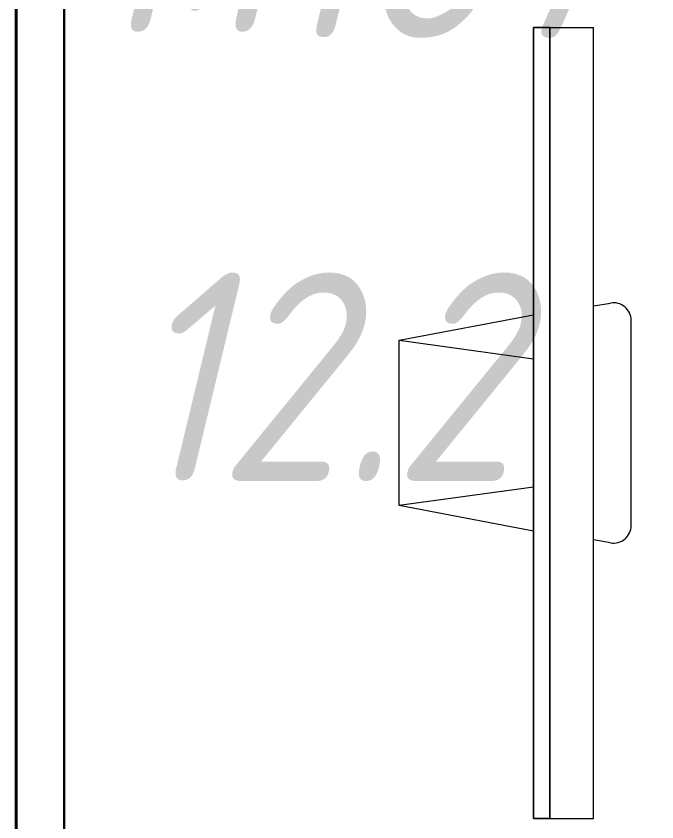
# Model space of a CAD drawing. Header units: millimetres. Extents: x -32954 to 151739, y -65671 to 56243.
# Drawn here: x -5175 to -4714, y -49538 to -48959 of the extents above; entities that cross this region are included whole.
import ezdxf

# ---------------------------------------------------------------- set-up
doc = ezdxf.new("R2010")
doc.units = ezdxf.units.MM
for name, color, linetype, lineweight in [('I-FURN-IDEN', 7, 'Continuous', 9), ('M-EQPM', 7, 'Continuous', 9), ('M-EQPM-IDEN', 7, 'Continuous', 9), ('Стены разрез', 7, 'Continuous', 40), ('ТХ_оборудование', 6, 'Continuous', 30)]:
    doc.layers.add(name, color=color, linetype=linetype, lineweight=lineweight)
doc.styles.add('GOST Common_I', font='GOST_Common Italic.ttf', dxfattribs={"width": 0.9, "height": 150})

# ---------------------------------------------------------------- blocks, each defined once
blk = doc.blocks.new('АРМ_Компьютер - ГКБ_АРМ2 _2_2_-10171765-О_ТХ_01')
at = {"layer": 'M-EQPM'}
for p, q in [((-77.87, -67.38), (-59.46, 29.37)), ((-59.46, 29.37), (59.46, 29.37)), ((-46.12, -67.38), (-59.46, 29.37)), ((59.46, 29.37), (46.12, -67.38)), ((59.46, 29.37), (77.87, -67.38)), ((-284.46, -67.38), (-284.46, -110.56)), ((284.46, -67.38), (-284.46, -67.38)), ((-284.46, -78.3), (-284.46, -67.38)), ((-284.46, -67.38), (-284.46, -79.06)), ((-284.46, -67.38), (284.46, -67.38)), ((-284.46, -67.38), (284.46, -67.38)), ((284.46, -67.38), (284.46, -110.56)), ((284.46, -79.06), (284.46, -67.38)), ((284.46, -67.38), (284.46, -78.3)), ((-284.46, -79.06), (-284.46, -78.3)), ((284.46, -79.06), (-284.46, -79.06)), ((-284.46, -79.06), (284.46, -79.06)), ((284.46, -78.3), (284.46, -79.06)), ((-284.46, -110.56), (284.46, -110.56)), ((-86.27, -122.67), (-84.14, -110.56)), ((84.14, -110.56), (86.27, -122.67)), ((-73.76, -137.58), (73.76, -137.58))]:
    blk.add_line(p, q, dxfattribs=at)
for centre, start, end in [((-73.76, -124.88), 170, 270), ((73.76, -124.88), 270, 10)]:
    blk.add_arc(centre, 12.7, start, end, dxfattribs=at)

msp = doc.modelspace()

# ---------------------------------------------------------------- linework, layer by layer
at = {"layer": 'Стены разрез'}
msp.add_line((-5175, -53723.12), (-5175, -48323.12), dxfattribs=at)
at = {"layer": 'ТХ_оборудование', "color": 1}
msp.add_lwpolyline([(-4440.51, -48569.9), (-4440.51, -50069.9), (-5140.51, -50069.9), (-5140.51, -48569.9)], close=True, dxfattribs=at)

# ---------------------------------------------------------------- block references
at = {"layer": 'M-EQPM', "rotation": 89.99999999999999}
msp.add_blockref('АРМ_Компьютер - ГКБ_АРМ2 _2_2_-10171765-О_ТХ_01', (-4870, -49251.48), dxfattribs=at)

# ---------------------------------------------------------------- texts
at = {"layer": 'I-FURN-IDEN', "char_height": 150, "attachment_point": 1, "style": 'GOST Common_I'}
for s, insert, width in [('167', (-4993.37, -48824.47), 331.8986), ('\\fGOST Common|b0|i1|c204|p34|;\\W.9;м', (-5106.48, -48820.05), 137.0886)]:
    msp.add_mtext(s, dxfattribs=dict(at, insert=insert, width=width))
at = {"layer": 'M-EQPM-IDEN', "insert": (-5094.62, -49143.24), "char_height": 150, "width": 382.4049, "attachment_point": 1, "style": 'GOST Common_I'}
msp.add_mtext('12.2', dxfattribs=at)

doc.saveas('drawing.dxf')
